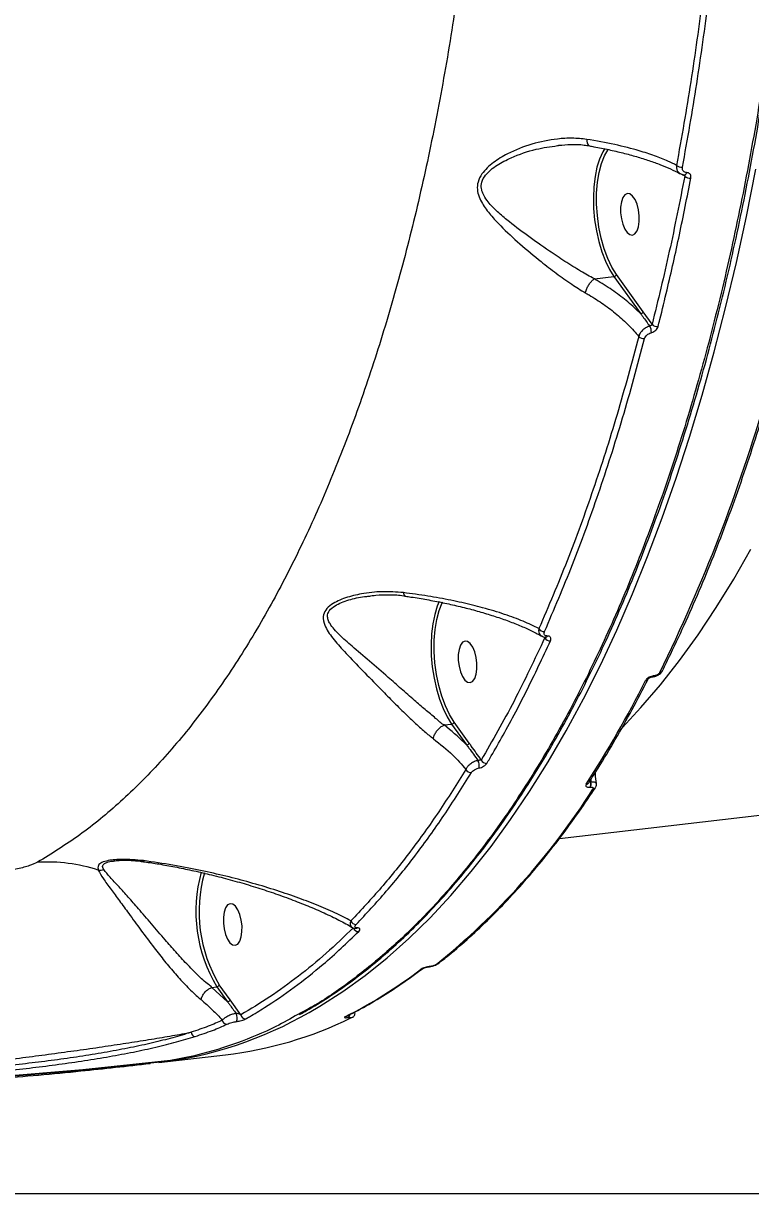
# Model space of a CAD drawing. Header units: millimetres. Extents: x 10684 to 26054, y -4768 to 6894.
# Drawn here: x 18295.4 to 18451.6, y -3300.3 to -3048.8 of the extents above; entities that cross this region are included whole.
import ezdxf

# ---------------------------------------------------------------- set-up
doc = ezdxf.new("R2010")
doc.units = ezdxf.units.MM
doc.layers.add('DIKOM_ОБЪЕКТ', color=7, linetype='Continuous')
doc.layers.add('DIKOM_РАЗМЕР_ОБЪЕКТА', color=7, linetype='Continuous')
doc.styles.add('style1', font='arial.ttf', dxfattribs={"width": 0.8})
doc.dimstyles.new('1-50', dxfattribs={"dimtxt": 300, "dimasz": 200, "dimexe": 100, "dimexo": 0, "dimgap": 100, "dimtad": 1, "dimtxsty": 'style1', "dimcen": 200, "dimclrd": 7, "dimclre": 7, "dimclrt": 7, "dimadec": 1, "dimazin": 2, "dimtfac": 1, "dimtmove": 0, "dimatfit": 2, "dimfxl": 0, "dimlwd": 25, "dimlwe": 18, "dimarcsym": 0})

# ---------------------------------------------------------------- blocks, each defined once
blk = doc.blocks.new('*D12')
at = {"layer": 'Defpoints', "color": 0, "transparency": 16777216}
for p in [(20201.02, 3555.88), (18130.62, -3300.31), (24750.12, -3300.31)]:
    blk.add_point(p, dxfattribs=at)
at = {"layer": 'DIKOM_РАЗМЕР_ОБЪЕКТА', "color": 7, "lineweight": 18, "transparency": 16777216}
for p, q in [((20201.02, 3555.88), (24850.12, 3555.88)), ((18130.62, -3300.31), (24850.12, -3300.31))]:
    blk.add_line(p, q, dxfattribs=at)
at = {"layer": 'DIKOM_РАЗМЕР_ОБЪЕКТА', "color": 7, "lineweight": 25, "transparency": 16777216}
blk.add_line((24750.12, 3355.88), (24750.12, -3100.31), dxfattribs=at)
at = {"layer": 'DIKOM_РАЗМЕР_ОБЪЕКТА', "color": 7, "transparency": 16777216}
for points in [[(24716.79, 3355.88), (24783.45, 3355.88), (24750.12, 3555.88)], [(24716.79, -3100.31), (24783.45, -3100.31), (24750.12, -3300.31)]]:
    blk.add_solid(points, dxfattribs=at)
at = {"layer": 'DIKOM_РАЗМЕР_ОБЪЕКТА', "color": 7, "transparency": 16777216, "insert": (24496.95, 958.92), "char_height": 300, "attachment_point": 5, "rotation": 90, "style": 'style1'}
blk.add_mtext('6850', dxfattribs=at)

msp = doc.modelspace()

# ---------------------------------------------------------------- linework, layer by layer
at = {"layer": 'DIKOM_ОБЪЕКТ', "color": 7, "linetype": 'Continuous', "lineweight": 15}
for p, q in [((18410.143, -3075.092), (18410.362, -3075.055)), ((18418.047, -3103.72), (18422.258, -3103.234)), ((18422.258, -3103.234), (18427.994, -3111.235)), ((18428.53, -3110.777), (18422.794, -3102.776)), ((18430.442, -3113.481), (18428.53, -3110.777)), ((18369.581, -3171.919), (18369.86, -3171.896)), ((18407.1, -3180.645), (18407.398, -3180.829)), ((18407.635, -3180.719), (18407.658, -3180.718)), ((18410.54, -3223.962), (18701.655, -3190.36)), ((18430.622, -3189.222), (18430.671, -3189.217)), ((18430.893, -3189.023), (18430.844, -3189.028)), ((18391.162, -3203.479), (18387.921, -3198.959)), ((18385.792, -3199.6), (18385.789, -3199.601)), ((18385.792, -3199.6), (18387.385, -3199.417)), ((18387.385, -3199.417), (18390.626, -3203.937)), ((18417.231, -3211.896), (18417.159, -3211.526)), ((18417.275, -3211.343), (18417.303, -3211.887)), ((18417.128, -3212.978), (18417.199, -3212.97)), ((18417.303, -3211.887), (18417.231, -3211.896)), ((18366.919, -3243.299), (18366.932, -3243.299)), ((18382.578, -3251.554), (18382.649, -3251.546)), ((18382.755, -3251.5), (18382.684, -3251.509)), ((18335.878, -3255.989), (18335.875, -3255.989)), ((18335.878, -3255.989), (18336.921, -3255.868)), ((18339.248, -3259.113), (18335.878, -3255.989)), ((18336.921, -3255.868), (18339.248, -3259.113)), ((18339.783, -3258.656), (18337.457, -3255.411)), ((18342.079, -3261.895), (18339.783, -3258.656)), ((18364.736, -3262.241), (18364.737, -3262.241)), ((18365.191, -3262.472), (18365.24, -3262.466)), ((18326.121, -3271.882), (18322.586, -3272.311)), ((18324.454, -3272.151), (18338.803, -3270.495)), ((18327.031, -3271.733), (18326.986, -3271.739))]:
    msp.add_line(p, q, dxfattribs=at)
at = {"layer": 'DIKOM_ОБЪЕКТ', "color": 7, "linetype": 'Continuous', "lineweight": 15, "flags": 128}
for points in [[(18420.3, -3075.672), (18419.835, -3076.445), (18419.151, -3077.966), (18418.599, -3079.744), (18418.19, -3081.74), (18417.932, -3083.912), (18417.833, -3086.213), (18417.892, -3088.593), (18418.11, -3091.001), (18418.481, -3093.386), (18418.998, -3095.695), (18419.65, -3097.88), (18420.421, -3099.893), (18421.297, -3101.69), (18422.258, -3103.234)], [(18422.794, -3102.776), (18421.813, -3101.189), (18420.925, -3099.329), (18420.151, -3097.242), (18419.511, -3094.978), (18419.018, -3092.591), (18418.685, -3090.137), (18418.521, -3087.677), (18418.528, -3085.269), (18418.707, -3082.971), (18419.053, -3080.837), (18419.558, -3078.919), (18420.211, -3077.264), (18420.994, -3075.91), (18421.077, -3075.795)], [(18356.795, -3261.378), (18359.102, -3260.031), (18363.985, -3256.9), (18368.794, -3253.43), (18373.526, -3249.624), (18378.175, -3245.486), (18382.739, -3241.019), (18387.213, -3236.227), (18391.593, -3231.114), (18395.877, -3225.684), (18400.06, -3219.942), (18404.138, -3213.892), (18408.109, -3207.54), (18411.969, -3200.891), (18415.715, -3193.95), (18419.343, -3186.724), (18422.851, -3179.218), (18426.235, -3171.44), (18429.493, -3163.394), (18432.622, -3155.089), (18435.619, -3146.531), (18438.482, -3137.728), (18441.208, -3128.686), (18443.796, -3119.414), (18446.242, -3109.919), (18448.546, -3100.209), (18450.704, -3090.292), (18452.715, -3080.178)], [(18437.425, -3081.346), (18437.453, -3081.345), (18437.493, -3081.338)], [(18426.246, -3094.31), (18426.771, -3094.039), (18427.208, -3093.428), (18427.522, -3092.527), (18427.687, -3091.408), (18427.69, -3090.163), (18427.532, -3088.892), (18427.224, -3087.699), (18426.791, -3086.679), (18426.269, -3085.916), (18425.7, -3085.472), (18425.131, -3085.381), (18424.606, -3085.653), (18424.169, -3086.263), (18423.855, -3087.165), (18423.69, -3088.283), (18423.686, -3089.528), (18423.845, -3090.799), (18424.153, -3091.992), (18424.585, -3093.012), (18425.107, -3093.775), (18425.676, -3094.22), (18426.246, -3094.31)], [(18424.071, -3200.132), (18428.061, -3195.855), (18432.246, -3190.959), (18436.333, -3185.746), (18440.319, -3180.219), (18444.2, -3174.384), (18447.971, -3168.246), (18451.631, -3161.811)], [(18384.729, -3173.086), (18384.306, -3174.077), (18383.746, -3175.851), (18383.33, -3177.847), (18383.066, -3180.021), (18382.96, -3182.327), (18383.016, -3184.715), (18383.231, -3187.132), (18383.6, -3189.526), (18384.117, -3191.846), (18384.769, -3194.04), (18385.543, -3196.062), (18386.421, -3197.867), (18387.385, -3199.417)], [(18387.921, -3198.959), (18386.937, -3197.365), (18386.046, -3195.497), (18385.271, -3193.401), (18384.63, -3191.126), (18384.138, -3188.728), (18383.807, -3186.265), (18383.646, -3183.797), (18383.658, -3181.382), (18383.843, -3179.079), (18384.196, -3176.944), (18384.71, -3175.029), (18385.37, -3173.38), (18385.466, -3173.188)], [(18391.373, -3190.493), (18391.898, -3190.222), (18392.335, -3189.611), (18392.649, -3188.709), (18392.814, -3187.591), (18392.818, -3186.346), (18392.659, -3185.075), (18392.351, -3183.882), (18391.919, -3182.862), (18391.397, -3182.099), (18390.828, -3181.654), (18390.258, -3181.564), (18389.733, -3181.835), (18389.296, -3182.446), (18388.982, -3183.348), (18388.817, -3184.466), (18388.813, -3185.711), (18388.972, -3186.982), (18389.28, -3188.175), (18389.713, -3189.195), (18390.235, -3189.958), (18390.803, -3190.403), (18391.373, -3190.493)], [(18340.91, -3246.945), (18341.434, -3246.674), (18341.871, -3246.062), (18342.185, -3245.161), (18342.351, -3244.043), (18342.354, -3242.798), (18342.195, -3241.527), (18341.887, -3240.334), (18341.455, -3239.314), (18340.933, -3238.551), (18340.364, -3238.106), (18339.794, -3238.016), (18339.27, -3238.287), (18338.833, -3238.898), (18338.519, -3239.799), (18338.353, -3240.918), (18338.35, -3242.163), (18338.509, -3243.433), (18338.817, -3244.627), (18339.249, -3245.647), (18339.771, -3246.41), (18340.34, -3246.855), (18340.91, -3246.945)], [(18382.572, -3251.555), (18382.62, -3251.544), (18382.684, -3251.509)], [(18382.653, -3251.545), (18382.691, -3251.536), (18382.755, -3251.5)], [(18364.734, -3262.242), (18364.64, -3262.282), (18364.469, -3262.321)], [(18365.986, -3262.487), (18365.887, -3262.527), (18365.724, -3262.564)], [(18136.686, -3275.186), (18155.669, -3276.498), (18174.659, -3277.446), (18193.649, -3278.029), (18212.635, -3278.246), (18231.61, -3278.098), (18250.568, -3277.584), (18269.504, -3276.706), (18288.412, -3275.462), (18307.286, -3273.854), (18326.121, -3271.882)], [(18326.986, -3271.739), (18308.152, -3273.711), (18289.277, -3275.319), (18270.369, -3276.563), (18251.433, -3277.441), (18232.475, -3277.955), (18213.5, -3278.103), (18194.515, -3277.886), (18175.524, -3277.303), (18156.534, -3276.355), (18137.551, -3275.042)], [(18326.121, -3271.882), (18326.203, -3271.849), (18326.235, -3271.825)], [(18326.157, -3271.877), (18326.313, -3271.839), (18326.399, -3271.806)]]:
    msp.add_lwpolyline(points, dxfattribs=at)
at = {"layer": 'DIKOM_ОБЪЕКТ', "color": 7, "linetype": 'Continuous', "lineweight": 15}
for centre, radius, start, end in [((18436.763, -3078.125), 1.615, 228.0261, 277.21856), ((18438.567, -3080.498), 1.569, 225.55683, 277.61093), ((18437.245, -3080.756), 0.633, 293.07717, 348.60478), ((18422.177, -3102.597), 0.642, 277.17781, 343.764), ((18427.913, -3110.597), 0.643, 277.23486, 343.73645), ((18431.553, -3112.558), 1.445, 219.7102, 277.0274), ((18427.795, -3115.161), 2.5, 357.27003, 30.81165), ((18428.677, -3115.119), 1.459, 221.30627, 276.63029), ((18107.023, -3028.808), 362.096, 333.86214, 343.93948), ((18407.235, -3178.241), 1.275, 210.04897, 275.07294), ((18408.515, -3180.246), 1.26, 207.55413, 275.2498), ((18407.59, -3180.279), 0.444, 278.80843, 331.47676), ((18432.047, -3187.636), 0.688, 273.52497, 330.73646), ((18210.776, -3079.873), 244.518, 327.19948, 333.21287), ((18429.014, -3189.388), 0.685, 273.40287, 330.6873), ((18430.554, -3188.921), 0.308, 282.304, 339.73837), ((18430.602, -3188.914), 0.31, 282.93091, 339.58066), ((18387.305, -3198.78), 0.642, 277.20715, 343.78934), ((18390.545, -3203.299), 0.643, 277.23486, 343.73645), ((18390.708, -3208.441), 2.626, 351.16952, 27.65679), ((18394.855, -3206.67), 1.199, 202.60212, 274.40431), ((18391.538, -3208.64), 1.199, 204.35109, 274.18209), ((18286.188, -3129.709), 155.906, 308.87239, 327.53879), ((18416.25, -3211.616), 0.719, 274.67264, 325.63354), ((18415.67, -3212.293), 1.611, 334.81085, 14.26799), ((18415.74, -3212.284), 1.612, 334.82247, 14.25876), ((18417.674, -3212.669), 0.721, 274.76242, 325.47346), ((18300.498, -3264.446), 35.397, 71.92771, 93.40008), ((18311.774, -3228.171), 2.641, 263.59269, 289.29573), ((18364.004, -3239.669), 31.558, 164.48292, 210.88614), ((18363.591, -3239.728), 30.478, 164.14906, 210.96769), ((18366.813, -3241.36), 1.114, 197.50601, 273.16692), ((18367.357, -3242.888), 1.109, 194.98183, 273.196), ((18366.907, -3242.909), 0.391, 273.64887, 306.89134), ((18383.948, -3250.314), 0.779, 276.21882, 307.6723), ((18318.399, -3170.71), 102.542, 296.69747, 307.43285), ((18380.642, -3251.36), 0.78, 276.26307, 307.53273), ((18336.841, -3255.231), 0.642, 277.20533, 343.76597), ((18339.168, -3258.477), 0.641, 277.16642, 343.80056), ((18314, -3186.838), 85.951, 276.98552, 299.86106), ((18338.929, -3262.608), 2.37, 342.15829, 25.7497), ((18364.734, -3261.916), 0.719, 309.45978, 2.7185), ((18364.775, -3261.904), 0.729, 309.57429, 3.77466), ((18339.137, -3262.862), 1.035, 190.66153, 270.58762), ((18328.944, -3187.374), 83.704, 276.76438, 296.06607), ((18343.106, -3261.719), 1.042, 189.70856, 272.61938), ((18332.426, -3265.534), 1.021, 186.26894, 262.47354), ((18326.862, -3270.747), 1, 276.53164, 279.69725)]:
    msp.add_arc(centre, radius, start, end, dxfattribs=at)
for points, knots in [([(18405.822, -2621.659), (18407.285, -2625.46), (18411.224, -2635.702), (18417.299, -2652.96), (18423.92, -2673.527), (18430.137, -2694.864), (18435.918, -2716.918), (18441.23, -2739.629), (18445.958, -2762.497), (18450.097, -2785.44), (18453.659, -2808.376), (18456.702, -2831.679), (18459.192, -2855.282), (18461.106, -2879.108), (18462.404, -2902.633), (18463.095, -2925.783), (18463.201, -2948.494), (18462.725, -2971.137), (18461.644, -2993.628), (18459.945, -3015.883), (18457.667, -3037.413), (18454.83, -3058.16), (18451.47, -3078.086), (18447.529, -3097.516), (18442.997, -3116.36), (18437.877, -3134.535), (18432.279, -3151.642), (18426.236, -3167.647), (18419.787, -3182.541), (18412.826, -3196.568), (18405.355, -3209.639), (18397.39, -3221.685), (18389.455, -3231.985), (18381.641, -3240.703), (18374.025, -3248.043), (18366.138, -3254.435), (18359.582, -3259.041), (18355.584, -3261.165), (18354.374, -3261.807)], [0, 0, 0, 0, 0.0169098, 0.045556, 0.0742245, 0.102871, 0.1323494, 0.1618518, 0.1913303, 0.2199766, 0.248645, 0.2772914, 0.3067698, 0.3362722, 0.3657507, 0.3943969, 0.4230654, 0.4517116, 0.48119, 0.5106925, 0.5401711, 0.5688174, 0.5974857, 0.6261321, 0.6556105, 0.685113, 0.7145913, 0.7432378, 0.771906, 0.8005523, 0.8300308, 0.8595332, 0.8890115, 0.9139439, 0.9389054, 0.963867, 0.989065, 1, 1, 1, 1]), ([(18354.693, -3261.836), (18355.791, -3261.224), (18358.45, -3259.744), (18362.595, -3257.043), (18367.135, -3253.784), (18371.607, -3250.212), (18376.014, -3246.336), (18380.357, -3242.155), (18384.637, -3237.665), (18388.85, -3232.869), (18392.984, -3227.784), (18397.019, -3222.43), (18400.945, -3216.821), (18404.759, -3210.963), (18408.465, -3204.852), (18412.062, -3198.487), (18415.554, -3191.868), (18418.94, -3184.992), (18422.222, -3177.858), (18425.401, -3170.463), (18428.477, -3162.804), (18431.45, -3154.882), (18434.313, -3146.716), (18437.054, -3138.341), (18439.662, -3129.785), (18442.133, -3121.06), (18444.471, -3112.161), (18446.676, -3103.088), (18448.75, -3093.835), (18450.693, -3084.402), (18452.506, -3074.784), (18454.188, -3064.981), (18455.742, -3054.988), (18457.166, -3044.802), (18458.458, -3034.441), (18459.613, -3023.945), (18460.626, -3013.357), (18461.494, -3002.695), (18462.219, -2991.959), (18462.801, -2981.145), (18463.241, -2970.249), (18463.539, -2959.267), (18463.696, -2948.198), (18463.711, -2937.037), (18463.584, -2925.782), (18463.314, -2914.428), (18462.902, -2902.987), (18462.35, -2891.498), (18461.659, -2880.007), (18460.83, -2868.545), (18459.864, -2857.116), (18458.762, -2845.716), (18457.522, -2834.34), (18456.147, -2822.985), (18454.633, -2811.647), (18452.983, -2800.324), (18451.194, -2789.012), (18449.266, -2777.707), (18447.198, -2766.414), (18444.998, -2755.161), (18442.673, -2743.996), (18440.231, -2732.958), (18437.675, -2722.058), (18435.004, -2711.291), (18432.217, -2700.652), (18429.314, -2690.137), (18426.294, -2679.742), (18423.156, -2669.467), (18419.899, -2659.307), (18416.522, -2649.259), (18413.022, -2639.327), (18409.663, -2630.174), (18407.426, -2624.415), (18406.434, -2621.862)], [0, 0, 0, 0, 0.0098994, 0.0239604, 0.0380272, 0.0521101, 0.0662251, 0.0803871, 0.0946116, 0.1089135, 0.1232605, 0.1375542, 0.1517771, 0.1659463, 0.1800776, 0.1941866, 0.2082893, 0.2223999, 0.2365303, 0.2506968, 0.2649149, 0.2792007, 0.2935498, 0.3078771, 0.322119, 0.3363004, 0.3504374, 0.364546, 0.3786424, 0.3927426, 0.406858, 0.421004, 0.4351968, 0.4494526, 0.4637824, 0.478114, 0.4923715, 0.5065636, 0.5207068, 0.5348167, 0.5489096, 0.563002, 0.5771063, 0.5912368, 0.6054095, 0.6196403, 0.6339455, 0.6482789, 0.6625569, 0.6767651, 0.6909191, 0.7050357, 0.7191305, 0.73322, 0.7473183, 0.7614382, 0.7755955, 0.7898064, 0.8040868, 0.8184229, 0.8327306, 0.8469589, 0.8611285, 0.8752559, 0.8893571, 0.903448, 0.9175449, 0.9316584, 0.9458048, 0.9600003, 0.9742606, 0.9885925, 1, 1, 1, 1]), ([(18359.357, -2698.142), (18361.073, -2703.839), (18364.507, -2715.239), (18369.217, -2732.79), (18373.592, -2750.615), (18377.642, -2768.949), (18381.346, -2787.758), (18384.679, -2807.012), (18387.583, -2826.402), (18390.132, -2846.521), (18392.26, -2867.347), (18393.908, -2888.833), (18395.012, -2910.26), (18395.567, -2931.526), (18395.571, -2952.532), (18395.02, -2973.186), (18393.905, -2993.447), (18392.243, -3013.289), (18390.043, -3032.678), (18387.315, -3051.523), (18384.073, -3069.735), (18380.324, -3087.235), (18376.069, -3103.982), (18371.323, -3119.966), (18366.104, -3135.155), (18360.438, -3149.48), (18354.35, -3162.873), (18347.733, -3175.511), (18340.573, -3187.293), (18332.876, -3198.137), (18324.787, -3207.81), (18316.325, -3216.228), (18307.546, -3223.49), (18301.447, -3227.238), (18298.399, -3229.111)], [0, 0, 0, 0, 0.0277665, 0.0555663, 0.0833659, 0.1111324, 0.1400374, 0.1689801, 0.1979228, 0.2268277, 0.2586376, 0.2905481, 0.3225099, 0.3544719, 0.3863819, 0.4181912, 0.4498955, 0.4817, 0.5135556, 0.5454111, 0.5772153, 0.6089191, 0.6405474, 0.6722759, 0.7040553, 0.7358344, 0.7675626, 0.7991907, 0.832594, 0.8660265, 0.8994296, 0.932943, 0.9664866, 1, 1, 1, 1]), ([(18445.779, -2996.099), (18445.328, -3002.484), (18444.427, -3015.252), (18442.507, -3033.999), (18440.161, -3052.391), (18437.829, -3067.475), (18436.227, -3076.32), (18435.683, -3079.325)], [0, 0, 0, 0, 0.2203121, 0.440621, 0.663085, 0.8855451, 1, 1, 1, 1]), ([(18436.966, -3079.727), (18437.512, -3076.715), (18439.106, -3067.906), (18441.428, -3052.906), (18443.778, -3034.538), (18445.715, -3015.694), (18446.628, -3002.772), (18447.084, -2996.31)], [0, 0, 0, 0, 0.1144556, 0.3347657, 0.5550746, 0.7775385, 1, 1, 1, 1]), ([(18416.393, -3073.734), (18415.358, -3073.628), (18413.288, -3073.415), (18409.333, -3073.658), (18404.593, -3074.609), (18399.954, -3076.446), (18396.789, -3078.336), (18394.98, -3079.842), (18393.765, -3081.223), (18392.966, -3082.826), (18392.83, -3084.52), (18393.222, -3086.074), (18394.144, -3087.914), (18395.7, -3090.007), (18398.402, -3092.871), (18402.001, -3096.227), (18406.097, -3099.639), (18409.852, -3102.55), (18413.067, -3104.86), (18415.139, -3106.122), (18416.116, -3106.718)], [0, 0, 0, 0, 0.0519298, 0.1038892, 0.1951558, 0.2864045, 0.3437035, 0.3731345, 0.4024732, 0.4366835, 0.4671128, 0.4969791, 0.5269708, 0.5808925, 0.6349552, 0.7265894, 0.8181324, 0.8810562, 0.9438916, 1, 1, 1, 1]), ([(18418.041, -3103.721), (18418.041, -3103.721), (18417.084, -3103.174), (18414.957, -3102.026), (18411.71, -3099.967), (18407.851, -3097.397), (18403.602, -3094.426), (18399.814, -3091.528), (18396.918, -3089.066), (18395.14, -3087.183), (18394.119, -3085.574), (18393.707, -3084.227), (18393.77, -3082.857), (18394.56, -3081.446), (18395.768, -3080.257), (18397.598, -3078.947), (18400.811, -3077.313), (18405.195, -3075.769), (18408.595, -3075.303), (18410.143, -3075.092)], [0, 0, 0, 0, 0.0000373, 0.0641804, 0.1370998, 0.2101112, 0.3166493, 0.4232704, 0.4846867, 0.5459261, 0.5864526, 0.6103257, 0.6416908, 0.6771577, 0.7090211, 0.7410294, 0.805811, 0.9116356, 1, 1, 1, 1]), ([(18410.347, -3075.013), (18411.247, -3074.934), (18413.094, -3074.772), (18415.331, -3074.837), (18416.626, -3075.075), (18417.01, -3075.145)], [0, 0, 0, 0, 0.4011418, 0.8226535, 1, 1, 1, 1]), ([(18435.683, -3079.325), (18435.089, -3079.026), (18433.681, -3078.318), (18431.029, -3077.263), (18427.282, -3076.043), (18422.487, -3074.799), (18418.442, -3074.092), (18416.393, -3073.734)], [0, 0, 0, 0, 0.1301685, 0.3081382, 0.4882745, 0.7408504, 1, 1, 1, 1]), ([(18416.393, -3073.734), (18416.395, -3073.761), (18416.411, -3074.026), (18416.49, -3074.487), (18416.695, -3074.96), (18416.894, -3075.059), (18416.99, -3075.107)], [0, 0, 0, 0, 0.0356356, 0.3573216, 0.6909039, 1, 1, 1, 1]), ([(18416.979, -3075.155), (18417.3, -3075.208), (18418.735, -3075.446), (18421.157, -3075.948), (18424.22, -3076.657), (18427.111, -3077.441), (18429.803, -3078.284), (18432.27, -3079.175), (18434.439, -3080.099), (18435.828, -3080.752), (18436.401, -3081.09), (18436.44, -3081.112)], [0, 0, 0, 0, 0.0388225, 0.1730631, 0.308776, 0.4455628, 0.5829185, 0.7200382, 0.856109, 0.9903932, 1, 1, 1, 1]), ([(18435.683, -3079.325), (18435.677, -3079.407), (18435.649, -3079.737), (18435.748, -3080.274), (18436.039, -3080.799), (18436.35, -3080.982), (18436.476, -3081.057)], [0, 0, 0, 0, 0.1115592, 0.4486638, 0.7762803, 1, 1, 1, 1]), ([(18437.865, -3080.881), (18437.729, -3080.863), (18437.456, -3080.828), (18437.151, -3080.604), (18436.966, -3080.28), (18436.93, -3079.965), (18436.959, -3079.774), (18436.966, -3079.727)], [0, 0, 0, 0, 0.2263901, 0.452767, 0.6823993, 0.9208124, 1, 1, 1, 1]), ([(18437.469, -3081.618), (18436.394, -3087.055), (18434.242, -3097.942), (18431.709, -3108.298), (18430.442, -3113.481)], [0, 0, 0, 0, 0.4994518, 1, 1, 1, 1]), ([(18431.73, -3113.992), (18431.862, -3113.47), (18432.52, -3110.856), (18434.099, -3104.336), (18436.37, -3094.28), (18437.973, -3086.13), (18438.775, -3082.053)], [0, 0, 0, 0, 0.0507649, 0.2538528, 0.6266952, 1, 1, 1, 1]), ([(18436.508, -3081.068), (18436.585, -3081.121), (18436.85, -3081.306), (18437.186, -3081.325), (18437.424, -3081.339)], [0, 0, 0, 0, 0.2908995, 1, 1, 1, 1]), ([(18436.835, -3081.231), (18436.845, -3081.238), (18437.057, -3081.367), (18437.268, -3081.496), (18437.469, -3081.618)], [0, 0, 0, 0, 0.0503459, 1, 1, 1, 1]), ([(18437.358, -3081.35), (18437.388, -3081.348), (18437.45, -3081.344), (18437.457, -3081.348), (18437.461, -3081.35)], [0, 0, 0, 0, 0.4890252, 1, 1, 1, 1]), ([(18437.439, -3081.345), (18437.459, -3081.357), (18437.51, -3081.387), (18437.526, -3081.471), (18437.507, -3081.553), (18437.477, -3081.605), (18437.469, -3081.618)], [0, 0, 0, 0, 0.1983031, 0.5224212, 0.8793569, 1, 1, 1, 1]), ([(18438.775, -3082.053), (18438.783, -3082.005), (18438.813, -3081.81), (18438.776, -3081.49), (18438.587, -3081.162), (18438.279, -3080.935), (18438.003, -3080.899), (18437.865, -3080.881)], [0, 0, 0, 0, 0.0795277, 0.319507, 0.5497909, 0.7748825, 1, 1, 1, 1]), ([(18416.116, -3106.718), (18416.124, -3106.681), (18416.16, -3106.515), (18416.283, -3106.099), (18416.568, -3105.447), (18417.015, -3104.724), (18417.531, -3104.099), (18417.871, -3103.847), (18418.041, -3103.721)], [0, 0, 0, 0, 0.0350123, 0.1552127, 0.3664457, 0.5776143, 0.7888194, 1, 1, 1, 1]), ([(18418.047, -3103.72), (18418.045, -3103.72), (18418.043, -3103.72), (18418.042, -3103.721), (18418.041, -3103.721)], [0, 0, 0, 0, 0.6762123, 1, 1, 1, 1]), ([(18427.994, -3111.235), (18427.094, -3110.372), (18425.348, -3108.698), (18422.261, -3106.354), (18419.787, -3104.735), (18418.328, -3103.884), (18418.047, -3103.72)], [0, 0, 0, 0, 0.3208365, 0.6223641, 0.9272343, 1, 1, 1, 1]), ([(18416.116, -3106.718), (18416.383, -3106.873), (18417.747, -3107.663), (18420.087, -3109.178), (18422.931, -3111.347), (18425.49, -3113.653), (18426.881, -3115.269), (18427.581, -3116.082)], [0, 0, 0, 0, 0.0563896, 0.2882887, 0.5227639, 0.7600057, 1, 1, 1, 1]), ([(18427.994, -3111.235), (18428.138, -3111.426), (18428.799, -3112.302), (18429.441, -3113.188), (18429.942, -3113.881)], [0, 0, 0, 0, 0.21856, 1, 1, 1, 1]), ([(18430.442, -3113.481), (18430.424, -3113.523), (18430.387, -3113.607), (18430.274, -3113.724), (18430.133, -3113.818), (18430.015, -3113.864), (18429.953, -3113.878), (18429.942, -3113.881)], [0, 0, 0, 0, 0.2385011, 0.4771242, 0.7150354, 0.9520715, 1, 1, 1, 1]), ([(18429.942, -3113.881), (18429.89, -3113.895), (18429.583, -3113.978), (18429.016, -3114.236), (18428.343, -3114.759), (18427.815, -3115.403), (18427.659, -3115.856), (18427.581, -3116.082)], [0, 0, 0, 0, 0.04849748, 0.28674191, 0.52468007, 0.76227873, 1, 1, 1, 1]), ([(18428.845, -3116.568), (18428.894, -3116.434), (18428.992, -3116.167), (18429.316, -3115.789), (18429.728, -3115.484), (18430.074, -3115.336), (18430.26, -3115.288), (18430.292, -3115.28)], [0, 0, 0, 0, 0.2378156, 0.4755021, 0.7135435, 0.9515169, 1, 1, 1, 1]), ([(18430.292, -3115.28), (18430.323, -3115.272), (18430.509, -3115.225), (18430.852, -3115.077), (18431.263, -3114.773), (18431.585, -3114.395), (18431.682, -3114.127), (18431.73, -3113.992)], [0, 0, 0, 0, 0.0479235, 0.2856277, 0.5236187, 0.7617169, 1, 1, 1, 1]), ([(18427.581, -3116.082), (18426.059, -3121.74), (18423.017, -3133.056), (18417.848, -3149.118), (18412.277, -3164.534), (18408.181, -3174.097), (18406.132, -3178.879)], [0, 0, 0, 0, 0.2485967, 0.4971912, 0.748595, 1, 1, 1, 1]), ([(18407.348, -3179.511), (18409.378, -3174.772), (18413.439, -3165.295), (18419.01, -3149.916), (18424.218, -3133.771), (18427.303, -3122.303), (18428.845, -3116.568)], [0, 0, 0, 0, 0.2485954, 0.4971889, 0.7485937, 1, 1, 1, 1]), ([(18432.647, -3187.972), (18433.246, -3186.762), (18434.983, -3183.251), (18437.775, -3177.25), (18440.985, -3169.892), (18444.08, -3162.292), (18447.059, -3154.462), (18449.921, -3146.405), (18452.613, -3138.273), (18454.463, -3132.291), (18455.411, -3129.091), (18455.554, -3128.609)], [0, 0, 0, 0, 0.0688526, 0.1997282, 0.3306031, 0.4614724, 0.5923348, 0.7231934, 0.8540439, 0.9780009, 1, 1, 1, 1]), ([(18377.016, -3171.156), (18375.499, -3171.044), (18372.467, -3170.819), (18368.267, -3171.291), (18365.096, -3172.066), (18362.966, -3172.906), (18361.438, -3173.753), (18360.2, -3174.881), (18359.607, -3176.434), (18360.112, -3178.48), (18361.769, -3180.944), (18364.471, -3183.944), (18367.728, -3187.388), (18371.143, -3190.871), (18374.272, -3194.058), (18376.882, -3196.66), (18379.335, -3199.015), (18381.506, -3200.989), (18382.852, -3202.058), (18383.477, -3202.555)], [0, 0, 0, 0, 0.0760764, 0.1521391, 0.2132076, 0.2445037, 0.2757154, 0.3130136, 0.3506356, 0.4012606, 0.4758024, 0.5507659, 0.6417662, 0.7326396, 0.7938281, 0.8549383, 0.9055423, 0.9561027, 1, 1, 1, 1]), ([(18406.132, -3178.879), (18405.037, -3178.348), (18402.846, -3177.284), (18398.778, -3175.784), (18394.367, -3174.446), (18389.654, -3173.281), (18384.836, -3172.306), (18380.57, -3171.609), (18377.897, -3171.269), (18377.016, -3171.156)], [0, 0, 0, 0, 0.1619211, 0.3238403, 0.4936354, 0.6385911, 0.7839159, 0.9287413, 1, 1, 1, 1]), ([(18377.016, -3171.156), (18377.022, -3171.191), (18377.067, -3171.43), (18377.196, -3171.748), (18377.354, -3171.952), (18377.45, -3171.92), (18377.454, -3171.919)], [0, 0, 0, 0, 0.077583, 0.53635222, 0.98006959, 1, 1, 1, 1]), ([(18385.789, -3199.601), (18385.788, -3199.601), (18385.145, -3199.279), (18383.873, -3198.048), (18381.695, -3196.333), (18379.226, -3194.15), (18376.554, -3191.812), (18373.299, -3188.95), (18369.689, -3185.865), (18366.188, -3182.847), (18363.207, -3180.255), (18361.525, -3178.38), (18360.828, -3177.008), (18360.656, -3176.12), (18360.852, -3175.433), (18361.365, -3174.677), (18362.213, -3173.976), (18363.7, -3173.25), (18365.82, -3172.541), (18367.805, -3172.047), (18369.283, -3171.941), (18369.581, -3171.919)], [0, 0, 0, 0, 0.0000124, 0.0500533, 0.1089906, 0.167992, 0.2406347, 0.3133744, 0.4220258, 0.5308066, 0.6182929, 0.7052096, 0.7331603, 0.7610049, 0.7944202, 0.8009356, 0.8408453, 0.8758318, 0.9109495, 0.982012, 1, 1, 1, 1]), ([(18369.581, -3171.883), (18370.086, -3171.814), (18371.57, -3171.609), (18374.084, -3171.581), (18376.216, -3171.659), (18377.323, -3171.866), (18377.44, -3171.889)], [0, 0, 0, 0, 0.1962568, 0.5777271, 0.9550584, 1, 1, 1, 1]), ([(18377.453, -3171.931), (18377.853, -3171.984), (18379.438, -3172.197), (18382.13, -3172.655), (18385.537, -3173.306), (18388.88, -3174.052), (18392.142, -3174.881), (18395.288, -3175.79), (18398.266, -3176.767), (18401.039, -3177.799), (18403.554, -3178.876), (18405.444, -3179.778), (18406.387, -3180.324), (18406.679, -3180.493)], [0, 0, 0, 0, 0.0315858, 0.1252133, 0.2215319, 0.320649, 0.4224937, 0.5267672, 0.6327493, 0.7390946, 0.8456668, 0.95218, 1, 1, 1, 1]), ([(18406.132, -3178.879), (18406.105, -3179.027), (18406.038, -3179.397), (18406.145, -3179.901), (18406.38, -3180.289), (18406.62, -3180.415), (18406.7, -3180.457)], [0, 0, 0, 0, 0.2243439, 0.5594608, 0.8525424, 1, 1, 1, 1]), ([(18407.398, -3180.829), (18405.227, -3185.452), (18400.88, -3194.711), (18396.128, -3202.987), (18393.748, -3207.131)], [0, 0, 0, 0, 0.4992736, 1, 1, 1, 1]), ([(18406.732, -3180.474), (18406.845, -3180.539), (18407.116, -3180.695), (18407.444, -3180.703), (18407.635, -3180.707)], [0, 0, 0, 0, 0.4152365, 1, 1, 1, 1]), ([(18407.98, -3180.491), (18407.861, -3180.48), (18407.623, -3180.458), (18407.386, -3180.302), (18407.251, -3180.067), (18407.243, -3179.79), (18407.318, -3179.591), (18407.348, -3179.511)], [0, 0, 0, 0, 0.1920051, 0.383536, 0.5901937, 0.8340816, 1, 1, 1, 1]), ([(18407.607, -3180.704), (18407.603, -3180.714), (18407.592, -3180.739), (18407.51, -3180.783), (18407.43, -3180.816), (18407.398, -3180.829)], [0, 0, 0, 0, 0.3012744, 0.7128968, 1, 1, 1, 1]), ([(18407.524, -3180.729), (18407.555, -3180.725), (18407.619, -3180.716), (18407.663, -3180.721), (18407.66, -3180.72), (18407.659, -3180.72)], [0, 0, 0, 0, 0.3431102, 0.7363046, 1, 1, 1, 1]), ([(18408.63, -3181.501), (18408.661, -3181.419), (18408.74, -3181.214), (18408.73, -3180.928), (18408.589, -3180.687), (18408.345, -3180.526), (18408.101, -3180.503), (18407.98, -3180.491)], [0, 0, 0, 0, 0.1654777, 0.4120237, 0.6199993, 0.8096826, 1, 1, 1, 1]), ([(18394.947, -3207.865), (18395.16, -3207.506), (18396.224, -3205.709), (18399.124, -3200.638), (18403.545, -3192.37), (18406.934, -3185.126), (18408.63, -3181.501)], [0, 0, 0, 0, 0.0441433, 0.2207238, 0.6100157, 1, 1, 1, 1]), ([(18430.67, -3189.217), (18430.67, -3189.217), (18430.908, -3189.217), (18431.413, -3189.047), (18432.095, -3188.669), (18432.512, -3188.281), (18432.622, -3188.003), (18432.636, -3187.966)], [0, 0, 0, 0, 0.0007113, 0.3034792, 0.6109169, 0.9486739, 1, 1, 1, 1]), ([(18432.09, -3188.323), (18432.046, -3188.391), (18431.96, -3188.527), (18431.716, -3188.723), (18431.421, -3188.884), (18431.132, -3188.985), (18430.961, -3189.012), (18430.893, -3189.023)], [0, 0, 0, 0, 0.2141861, 0.4284283, 0.6429591, 0.857726, 1, 1, 1, 1]), ([(18416.844, -3212.021), (18417.51, -3210.981), (18419.443, -3207.963), (18422.565, -3202.76), (18426.164, -3196.385), (18428.468, -3191.931), (18429.611, -3189.723)], [0, 0, 0, 0, 0.149903, 0.4348019, 0.7197104, 1, 1, 1, 1]), ([(18430.844, -3189.028), (18430.743, -3189.044), (18430.489, -3189.083), (18430.058, -3189.233), (18429.616, -3189.474), (18429.251, -3189.767), (18429.12, -3189.97), (18429.054, -3190.071)], [0, 0, 0, 0, 0.140835, 0.3553357, 0.5700046, 0.7849766, 1, 1, 1, 1]), ([(18429.613, -3189.722), (18429.613, -3189.721), (18429.613, -3189.719), (18429.66, -3189.662), (18429.762, -3189.572), (18429.927, -3189.46), (18430.146, -3189.349), (18430.382, -3189.267), (18430.553, -3189.228), (18430.612, -3189.224), (18430.62, -3189.224)], [0, 0, 0, 0, 0.0839342, 0.1948109, 0.3337977, 0.4743022, 0.6405601, 0.81926, 0.9760839, 1, 1, 1, 1]), ([(18383.477, -3202.555), (18383.482, -3202.52), (18383.51, -3202.297), (18383.647, -3201.818), (18384.008, -3201.12), (18384.536, -3200.451), (18385.159, -3199.898), (18385.579, -3199.7), (18385.789, -3199.601)], [0, 0, 0, 0, 0.0319661, 0.2048865, 0.4036196, 0.6024355, 0.8011803, 1, 1, 1, 1]), ([(18390.626, -3203.937), (18390.45, -3203.756), (18389.002, -3202.268), (18387.293, -3200.848), (18385.792, -3199.6)], [0, 0, 0, 0, 0.1214262, 1, 1, 1, 1]), ([(18383.477, -3202.555), (18384.911, -3203.703), (18387.553, -3205.819), (18389.537, -3208.094), (18390.445, -3209.134)], [0, 0, 0, 0, 0.54256003, 1, 1, 1, 1]), ([(18390.626, -3203.937), (18390.784, -3204.148), (18391.602, -3205.236), (18392.395, -3206.335), (18393.034, -3207.222)], [0, 0, 0, 0, 0.1941222, 1, 1, 1, 1]), ([(18393.748, -3207.131), (18393.038, -3206.124), (18392.177, -3204.903), (18391.313, -3203.692), (18391.162, -3203.479)], [0, 0, 0, 0, 0.82426294, 1, 1, 1, 1]), ([(18393.034, -3207.222), (18392.78, -3207.296), (18392.235, -3207.455), (18391.448, -3207.917), (18390.781, -3208.508), (18390.557, -3208.926), (18390.445, -3209.134)], [0, 0, 0, 0, 0.2241441, 0.4807487, 0.7415235, 1, 1, 1, 1]), ([(18391.625, -3209.836), (18391.706, -3209.729), (18391.868, -3209.515), (18392.304, -3209.21), (18392.805, -3208.968), (18393.146, -3208.883), (18393.303, -3208.844)], [0, 0, 0, 0, 0.2632268, 0.5267046, 0.781326, 1, 1, 1, 1]), ([(18393.748, -3207.131), (18393.703, -3207.138), (18393.614, -3207.153), (18393.427, -3207.178), (18393.239, -3207.2), (18393.104, -3207.215), (18393.046, -3207.221), (18393.034, -3207.222)], [0, 0, 0, 0, 0.2945235, 0.5740202, 0.8144284, 0.9603375, 1, 1, 1, 1]), ([(18393.303, -3208.844), (18393.459, -3208.805), (18393.794, -3208.721), (18394.286, -3208.483), (18394.711, -3208.183), (18394.869, -3207.971), (18394.947, -3207.865)], [0, 0, 0, 0, 0.221438, 0.4743836, 0.7373441, 1, 1, 1, 1]), ([(18390.445, -3209.134), (18388.52, -3212.214), (18384.67, -3218.373), (18378.589, -3226.804), (18372.308, -3234.682), (18367.936, -3239.358), (18365.751, -3241.695)], [0, 0, 0, 0, 0.2490976, 0.4981938, 0.7490962, 1, 1, 1, 1]), ([(18366.874, -3242.472), (18369.049, -3240.147), (18373.399, -3235.495), (18379.682, -3227.626), (18385.794, -3219.162), (18389.681, -3212.945), (18391.625, -3209.836)], [0, 0, 0, 0, 0.2490965, 0.498193, 0.7490961, 1, 1, 1, 1]), ([(18418.517, -3212.199), (18418.413, -3211.533), (18418.287, -3210.735), (18418.257, -3209.939), (18418.252, -3209.806)], [0, 0, 0, 0, 0.8336524, 1, 1, 1, 1]), ([(18384.424, -3250.931), (18385.216, -3250.304), (18387.511, -3248.49), (18391.252, -3245.26), (18395.619, -3241.146), (18399.906, -3236.735), (18404.11, -3232.036), (18408.228, -3227.052), (18412.255, -3221.782), (18415.593, -3217.095), (18417.572, -3214.124), (18418.267, -3213.08)], [0, 0, 0, 0, 0.0652946, 0.1891252, 0.3129926, 0.436905, 0.5608546, 0.6848339, 0.8088372, 0.9328587, 1, 1, 1, 1]), ([(18416.309, -3212.332), (18416.272, -3212.402), (18416.189, -3212.559), (18416.223, -3212.765), (18416.402, -3212.921), (18416.707, -3213.004), (18416.988, -3212.987), (18417.128, -3212.978)], [0, 0, 0, 0, 0.1741889, 0.3895879, 0.5958117, 0.7978739, 1, 1, 1, 1]), ([(18417.231, -3211.896), (18417.191, -3211.897), (18417.143, -3211.898), (18417.057, -3211.871), (18416.975, -3211.814), (18416.912, -3211.717), (18416.903, -3211.643), (18416.9, -3211.62)], [0, 0, 0, 0, 0.2158925, 0.2621127, 0.5414213, 0.8525522, 1, 1, 1, 1]), ([(18417.199, -3212.97), (18417.291, -3212.964), (18417.476, -3212.952), (18417.678, -3213.007), (18417.793, -3213.108), (18417.812, -3213.242), (18417.758, -3213.343), (18417.734, -3213.388)], [0, 0, 0, 0, 0.203895, 0.4080304, 0.6134961, 0.8265733, 1, 1, 1, 1]), ([(18418.461, -3212.206), (18418.462, -3212.17), (18418.465, -3212.066), (18418.25, -3211.949), (18417.86, -3211.867), (18417.489, -3211.881), (18417.303, -3211.887)], [0, 0, 0, 0, 0.1503547, 0.4328696, 0.7161303, 1, 1, 1, 1]), ([(18418.255, -3213.071), (18418.317, -3212.973), (18418.455, -3212.751), (18418.528, -3212.427), (18418.48, -3212.238), (18418.47, -3212.2)], [0, 0, 0, 0, 0.3854267, 0.8742721, 1, 1, 1, 1]), ([(18298.399, -3229.111), (18297.882, -3229.353), (18296.84, -3229.841), (18294.187, -3230.536), (18291.125, -3231.102), (18288.258, -3231.461), (18286.617, -3231.568), (18285.961, -3231.611)], [0, 0, 0, 0, 0.20990855, 0.42289719, 0.63826154, 0.85534346, 1, 1, 1, 1]), ([(18321.161, -3228.749), (18319.617, -3228.605), (18317.495, -3228.407), (18315.026, -3228.537), (18313.476, -3228.74), (18312.146, -3229.134), (18311.279, -3229.821), (18311.406, -3230.438), (18311.479, -3230.795)], [0, 0, 0, 0, 0.3030703, 0.4164255, 0.5295209, 0.6687586, 0.8085437, 1, 1, 1, 1]), ([(18312.646, -3230.663), (18312.494, -3230.356), (18312.233, -3229.831), (18312.959, -3229.225), (18314.027, -3228.915), (18314.841, -3228.829), (18315.099, -3228.802)], [0, 0, 0, 0, 0.3643122, 0.6213119, 0.8799202, 1, 1, 1, 1]), ([(18314.968, -3228.8), (18315.188, -3228.77), (18315.769, -3228.69), (18316.98, -3228.648), (18318.596, -3228.695), (18320.128, -3228.816), (18321.118, -3228.974), (18321.449, -3229.027)], [0, 0, 0, 0, 0.1281333, 0.3387345, 0.5793167, 0.859517, 1, 1, 1, 1]), ([(18365.751, -3241.695), (18364.632, -3241.125), (18362.338, -3239.955), (18358.39, -3238.256), (18354.014, -3236.58), (18349.246, -3234.968), (18344.211, -3233.466), (18338.968, -3232.087), (18333.464, -3230.834), (18327.587, -3229.676), (18323.302, -3229.057), (18321.161, -3228.749)], [0, 0, 0, 0, 0.1079574, 0.221265, 0.3345715, 0.4497845, 0.5649855, 0.6720704, 0.77913, 0.8896214, 1, 1, 1, 1]), ([(18321.161, -3228.749), (18321.171, -3228.767), (18321.244, -3228.898), (18321.344, -3229.031), (18321.453, -3228.996), (18321.471, -3228.991)], [0, 0, 0, 0, 0.1199049, 0.8522957, 1, 1, 1, 1]), ([(18321.469, -3229.007), (18322.474, -3229.158), (18324.685, -3229.49), (18328.046, -3230.106), (18331.669, -3230.851), (18335.474, -3231.727), (18339.395, -3232.726), (18343.347, -3233.844), (18347.232, -3235.055), (18351.037, -3236.361), (18354.744, -3237.759), (18358.316, -3239.232), (18361.64, -3240.756), (18364.22, -3242.046), (18365.567, -3242.83), (18366.017, -3243.091)], [0, 0, 0, 0, 0.051414, 0.1129839, 0.1791129, 0.2508513, 0.3303075, 0.4121032, 0.4968819, 0.5844865, 0.6746732, 0.7681214, 0.862007, 0.9539371, 1, 1, 1, 1]), ([(18311.479, -3230.795), (18311.798, -3231.383), (18312.437, -3232.56), (18314.144, -3234.808), (18315.987, -3237.343), (18318.128, -3240.264), (18320.612, -3243.674), (18323.22, -3247.159), (18325.72, -3250.345), (18328.046, -3253.138), (18330.423, -3255.741), (18332.27, -3257.54), (18333.294, -3258.411), (18333.546, -3258.625)], [0, 0, 0, 0, 0.1071392, 0.2145774, 0.3113465, 0.4080913, 0.5217544, 0.6352946, 0.7192612, 0.8031783, 0.8878179, 0.9724029, 1, 1, 1, 1]), ([(18335.875, -3255.989), (18335.875, -3255.989), (18335.663, -3255.778), (18334.585, -3255.011), (18332.837, -3253.321), (18330.453, -3250.943), (18328.12, -3248.389), (18325.56, -3245.471), (18322.85, -3242.294), (18320.214, -3239.196), (18317.893, -3236.552), (18315.848, -3234.271), (18313.897, -3232.258), (18313.063, -3231.194), (18312.646, -3230.663)], [0, 0, 0, 0, 0.00001, 0.0265068, 0.1091023, 0.1917743, 0.2751717, 0.358631, 0.4732145, 0.5879356, 0.6862708, 0.7846248, 0.8924869, 1, 1, 1, 1]), ([(18365.751, -3241.695), (18365.722, -3241.76), (18365.573, -3242.101), (18365.556, -3242.593), (18365.768, -3242.978), (18365.984, -3243.072), (18366.019, -3243.087)], [0, 0, 0, 0, 0.11410335, 0.60148862, 0.93633626, 1, 1, 1, 1]), ([(18366.285, -3243.175), (18364.348, -3245.039), (18360.474, -3248.767), (18354.477, -3253.683), (18348.36, -3258.141), (18344.173, -3260.644), (18342.079, -3261.895)], [0, 0, 0, 0, 0.24931344, 0.49862822, 0.74931168, 1, 1, 1, 1]), ([(18343.154, -3262.761), (18343.425, -3262.605), (18344.777, -3261.83), (18348.272, -3259.704), (18353.573, -3256.061), (18360.351, -3250.73), (18364.89, -3246.405), (18367.419, -3243.995)], [0, 0, 0, 0, 0.03216809, 0.16083522, 0.41839523, 0.67595787, 1, 1, 1, 1]), ([(18366.023, -3243.091), (18366.045, -3243.108), (18366.197, -3243.223), (18366.505, -3243.292), (18366.804, -3243.283), (18366.933, -3243.28)], [0, 0, 0, 0, 0.0886981, 0.6072813, 1, 1, 1, 1]), ([(18367.142, -3243.221), (18367.043, -3243.217), (18366.845, -3243.208), (18366.652, -3243.108), (18366.57, -3242.905), (18366.693, -3242.668), (18366.845, -3242.504), (18366.874, -3242.472)], [0, 0, 0, 0, 0.14556269, 0.28992064, 0.53208726, 0.9097766, 1, 1, 1, 1]), ([(18366.918, -3243.3), (18366.922, -3243.3), (18366.95, -3243.298), (18366.968, -3243.301), (18366.96, -3243.3), (18366.958, -3243.299)], [0, 0, 0, 0, 0.11421876, 0.75274994, 1, 1, 1, 1]), ([(18367.419, -3243.995), (18367.451, -3243.961), (18367.613, -3243.792), (18367.739, -3243.547), (18367.649, -3243.338), (18367.447, -3243.236), (18367.244, -3243.226), (18367.142, -3243.221)], [0, 0, 0, 0, 0.0951172, 0.4719669, 0.7157677, 0.8571894, 1, 1, 1, 1]), ([(18382.684, -3251.509), (18382.605, -3251.519), (18382.369, -3251.55), (18381.933, -3251.642), (18381.431, -3251.791), (18380.991, -3251.966), (18380.815, -3252.079), (18380.727, -3252.136)], [0, 0, 0, 0, 0.1083466, 0.3204029, 0.5430906, 0.7715644, 1, 1, 1, 1]), ([(18381.114, -3251.981), (18381.113, -3251.982), (18381.106, -3251.988), (18381.143, -3251.962), (18381.239, -3251.913), (18381.44, -3251.827), (18381.747, -3251.724), (18382.109, -3251.63), (18382.407, -3251.573), (18382.538, -3251.561), (18382.572, -3251.557)], [0, 0, 0, 0, 0.0137199, 0.1039014, 0.2164154, 0.3715694, 0.5522519, 0.7542565, 0.9356364, 1, 1, 1, 1]), ([(18382.654, -3251.542), (18382.808, -3251.523), (18383.027, -3251.496), (18383.243, -3251.432), (18383.307, -3251.414)], [0, 0, 0, 0, 0.7050248, 1, 1, 1, 1]), ([(18384.032, -3251.089), (18383.975, -3251.126), (18383.861, -3251.202), (18383.574, -3251.317), (18383.248, -3251.413), (18382.963, -3251.473), (18382.809, -3251.493), (18382.755, -3251.5)], [0, 0, 0, 0, 0.2288665, 0.4577223, 0.6784838, 0.8883656, 1, 1, 1, 1]), ([(18383.307, -3251.414), (18383.427, -3251.382), (18383.74, -3251.299), (18384.117, -3251.156), (18384.33, -3250.972), (18384.415, -3250.898)], [0, 0, 0, 0, 0.2718751, 0.7091585, 1, 1, 1, 1]), ([(18364.734, -3262.242), (18365.571, -3261.815), (18367.991, -3260.581), (18371.946, -3258.3), (18376.577, -3255.331), (18379.603, -3253.097), (18381.112, -3251.983)], [0, 0, 0, 0, 0.1499047, 0.4336129, 0.7174305, 1, 1, 1, 1]), ([(18333.546, -3258.625), (18333.555, -3258.589), (18333.59, -3258.445), (18333.721, -3258.06), (18334.04, -3257.463), (18334.583, -3256.806), (18335.224, -3256.269), (18335.658, -3256.082), (18335.875, -3255.989)], [0, 0, 0, 0, 0.0343188, 0.1364551, 0.3523927, 0.5682586, 0.7841266, 1, 1, 1, 1]), ([(18333.546, -3258.625), (18334.381, -3259.341), (18336.058, -3260.78), (18337.431, -3262.293), (18338.12, -3263.054)], [0, 0, 0, 0, 0.4978778, 1, 1, 1, 1]), ([(18339.248, -3259.113), (18339.392, -3259.304), (18340.006, -3260.121), (18340.605, -3260.946), (18341.063, -3261.578)], [0, 0, 0, 0, 0.2343352, 1, 1, 1, 1]), ([(18354.374, -3261.807), (18352.805, -3262.699), (18348.537, -3265.124), (18341.365, -3268.033), (18333.794, -3270.425), (18328.956, -3271.359), (18326.986, -3271.739)], [0, 0, 0, 0, 0.1775178, 0.4831891, 0.7895526, 1, 1, 1, 1]), ([(18341.063, -3261.578), (18340.803, -3261.639), (18340.277, -3261.761), (18339.434, -3262.106), (18338.64, -3262.554), (18338.293, -3262.888), (18338.12, -3263.054)], [0, 0, 0, 0, 0.2146854, 0.434786, 0.7188393, 1, 1, 1, 1]), ([(18342.079, -3261.895), (18341.994, -3261.851), (18341.835, -3261.77), (18341.564, -3261.672), (18341.337, -3261.612), (18341.189, -3261.588), (18341.112, -3261.58), (18341.079, -3261.579), (18341.063, -3261.578)], [0, 0, 0, 0, 0.348197, 0.6490983, 0.8444142, 0.9342192, 0.9695294, 1, 1, 1, 1]), ([(18365.982, -3262.481), (18366.022, -3262.464), (18366.126, -3262.418), (18366.31, -3262.28), (18366.506, -3262.046), (18366.638, -3261.732), (18366.627, -3261.502), (18366.622, -3261.388)], [0, 0, 0, 0, 0.1159544, 0.3062161, 0.5224622, 0.7649781, 1, 1, 1, 1]), ([(18338.12, -3263.054), (18337.151, -3263.494), (18335.198, -3264.381), (18332.679, -3265.222), (18331.411, -3265.645)], [0, 0, 0, 0, 0.4964857, 1, 1, 1, 1]), ([(18332.292, -3266.546), (18333.57, -3266.119), (18336.145, -3265.26), (18338.142, -3264.354), (18339.148, -3263.897)], [0, 0, 0, 0, 0.4964902, 1, 1, 1, 1]), ([(18339.148, -3263.897), (18339.285, -3263.838), (18339.556, -3263.72), (18340.107, -3263.553), (18340.672, -3263.416), (18341.019, -3263.361), (18341.185, -3263.334)], [0, 0, 0, 0, 0.297502, 0.5890363, 0.8028933, 1, 1, 1, 1]), ([(18341.185, -3263.334), (18341.225, -3263.328), (18341.404, -3263.302), (18341.769, -3263.233), (18342.282, -3263.105), (18342.798, -3262.937), (18343.032, -3262.821), (18343.154, -3262.761)], [0, 0, 0, 0, 0.0491262, 0.217942, 0.4266465, 0.7022641, 1, 1, 1, 1]), ([(18364.469, -3262.321), (18364.414, -3262.354), (18364.305, -3262.419), (18364.351, -3262.484), (18364.551, -3262.514), (18364.854, -3262.507), (18365.095, -3262.482), (18365.191, -3262.472)], [0, 0, 0, 0, 0.2150385, 0.4299859, 0.6447086, 0.8591978, 1, 1, 1, 1]), ([(18365.24, -3262.466), (18365.304, -3262.459), (18365.467, -3262.442), (18365.669, -3262.438), (18365.803, -3262.457), (18365.833, -3262.5), (18365.76, -3262.542), (18365.724, -3262.564)], [0, 0, 0, 0, 0.1421889, 0.35710549, 0.57153618, 0.78569081, 1, 1, 1, 1]), ([(18273.718, -3275.268), (18275.725, -3275.151), (18279.741, -3274.919), (18285.828, -3274.434), (18291.734, -3273.876), (18297.39, -3273.254), (18303.023, -3272.545), (18308.559, -3271.746), (18313.928, -3270.863), (18319.064, -3269.898), (18323.875, -3268.852), (18328.357, -3267.739), (18330.982, -3266.943), (18332.292, -3266.546)], [0, 0, 0, 0, 0.1021828, 0.2043656, 0.2924896, 0.3808912, 0.4690131, 0.5574036, 0.6460775, 0.7344664, 0.8228818, 0.9115797, 1, 1, 1, 1]), ([(18273.976, -3273.548), (18275.644, -3273.373), (18278.98, -3273.024), (18284.27, -3272.427), (18289.706, -3271.783), (18295.235, -3271.095), (18300.785, -3270.372), (18306.283, -3269.622), (18311.662, -3268.856), (18316.849, -3268.081), (18321.768, -3267.309), (18326.358, -3266.548), (18329.5, -3265.997), (18331.103, -3265.702), (18331.411, -3265.645)], [0, 0, 0, 0, 0.0874458, 0.1748862, 0.2633146, 0.3520187, 0.4404483, 0.5297495, 0.6193386, 0.7086429, 0.7985503, 0.8887508, 0.9786609, 1, 1, 1, 1]), ([(18331.411, -3265.645), (18330.129, -3266.038), (18327.561, -3266.824), (18323.175, -3267.923), (18318.465, -3268.954), (18313.438, -3269.903), (18308.181, -3270.771), (18302.76, -3271.555), (18297.244, -3272.248), (18291.705, -3272.855), (18285.921, -3273.399), (18279.959, -3273.869), (18276.025, -3274.092), (18274.058, -3274.204)], [0, 0, 0, 0, 0.088372, 0.1770244, 0.265393, 0.353767, 0.4424268, 0.5308009, 0.6189471, 0.7073731, 0.795519, 0.8977584, 1, 1, 1, 1]), ([(18268.996, -3277.109), (18269.759, -3277.067), (18276.615, -3276.684), (18289.541, -3275.652), (18306.647, -3274.138), (18317.649, -3272.896), (18322.589, -3272.339)], [0, 0, 0, 0, 0.0425999, 0.3827286, 0.7227995, 1, 1, 1, 1])]:
    msp.add_open_spline(points, degree=3, knots=knots, dxfattribs=at)

# ---------------------------------------------------------------- dimensions: what is measured, and where the dimension line sits
at = {"layer": 'DIKOM_РАЗМЕР_ОБЪЕКТА'}
dim = msp.add_linear_dim(base=(24750.121, -3300.313), p1=(20201.023, 3555.882), p2=(18130.618, -3300.313), angle=90, text='6850', dimstyle='1-50', dxfattribs=at)
dim.commit()
dim.dimension.update_dxf_attribs({"geometry": '*D12', "text_midpoint": (24750.121, 958.916), "dimtype": 160})

doc.saveas('drawing.dxf')
